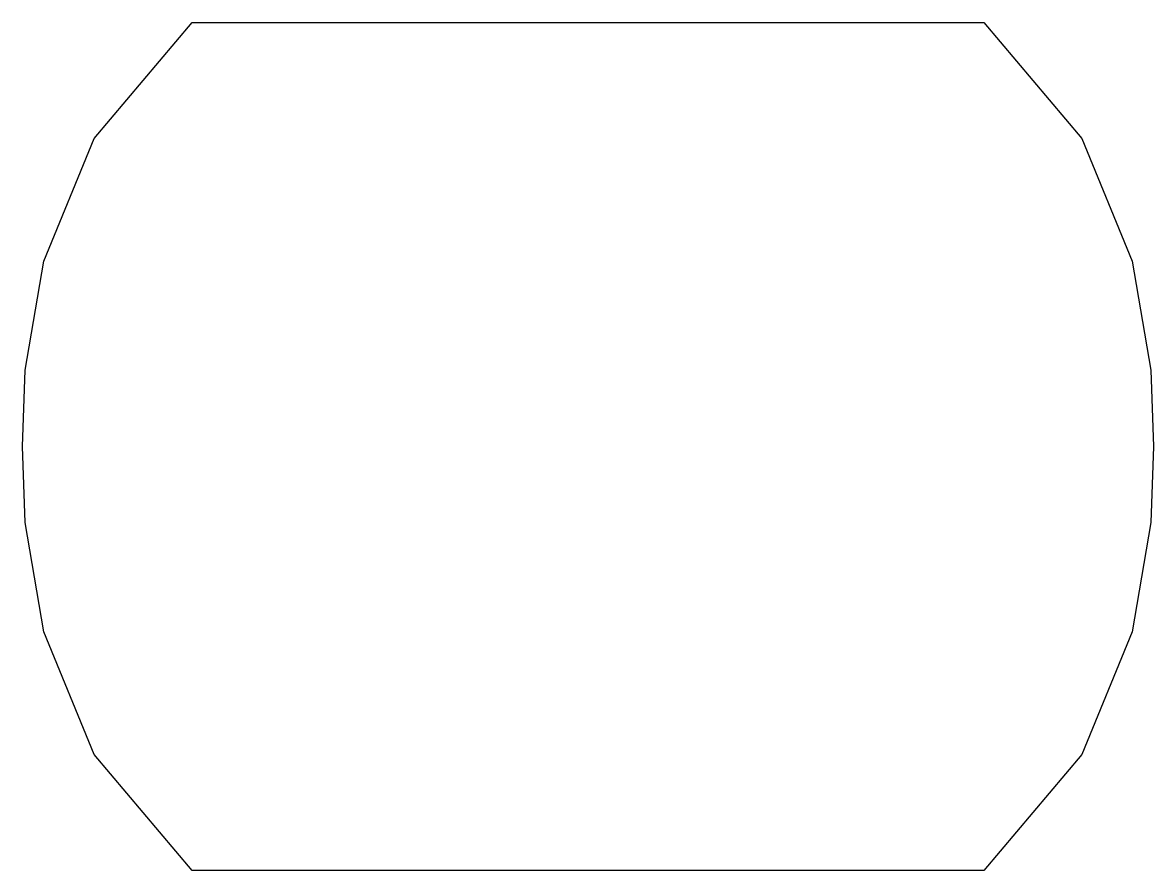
# Model space of a CAD drawing. Extents: x -10.2 to 10.2, y -7.6 to 7.7.
import ezdxf

# ---------------------------------------------------------------- set-up
doc = ezdxf.new("R2010")
doc.units = 0
doc.layers.add('Layer_1', color=7, linetype='CONTINUOUS')

msp = doc.modelspace()

# ---------------------------------------------------------------- linework, layer by layer
at = {"layer": 'Layer_1', "color": 7}
for p, q in [((-8.909069, 5.558227), (-7.140015, 7.650002)), ((-7.140015, 7.650002), (7.140015, 7.650002)), ((7.140015, 7.650002), (8.909069, 5.558227)), ((-9.817502, 3.346903), (-8.909069, 5.558227)), ((8.909069, 5.558227), (9.817502, 3.346903)), ((-10.152188, 1.374649), (-9.817502, 3.346903)), ((9.817502, 3.346903), (10.152188, 1.374649)), ((-10.2, 0.000086), (-10.152188, 1.374649)), ((10.152188, 1.374649), (10.2, 0.000086)), ((-10.152188, -1.374562), (-10.2, 0.000086)), ((10.2, 0.000086), (10.152188, -1.374562)), ((-9.817502, -3.346816), (-10.152188, -1.374562)), ((10.152188, -1.374562), (9.817502, -3.346816)), ((-8.909069, -5.558168), (-9.817502, -3.346816)), ((9.817502, -3.346816), (8.909069, -5.558168)), ((-7.140015, -7.649999), (-8.909069, -5.558168)), ((8.909069, -5.558168), (7.140015, -7.649999)), ((7.140015, -7.649999), (-7.140015, -7.649999))]:
    msp.add_line(p, q, dxfattribs=at)

doc.saveas('drawing.dxf')
